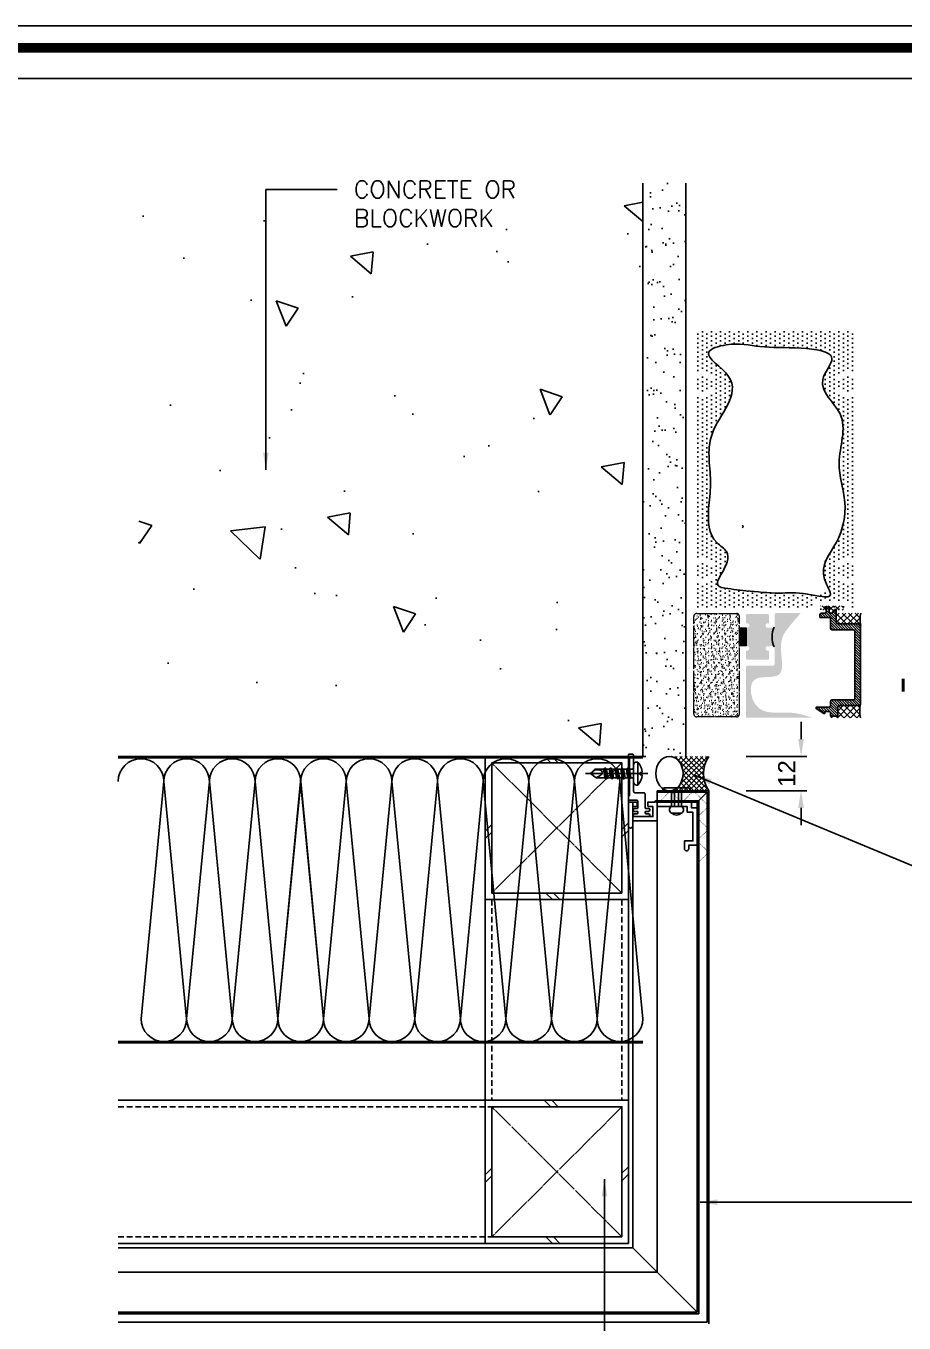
# Model space of a CAD drawing. Header units: millimetres. Extents: x 3549 to 7984, y 668 to 4080.
# Drawn here: x 6894.1 to 7200.5, y 2567.2 to 3019.9 of the extents above; entities that cross this region are included whole.
import ezdxf

# ---------------------------------------------------------------- set-up
doc = ezdxf.new("R2010")
doc.units = ezdxf.units.MM
for name, pattern in [('CENTER', [7.75, 7.25, -0.25, 0, -0.25]), ('HIDDEN', [0.375, 0.25, -0.125]), ('HIDDEN2', [1, 0.5, -0.5])]:
    doc.linetypes.add(name, pattern=pattern)
doc.layers.get('Defpoints').update_dxf_attribs({"color": 211})
for name, color, linetype in [('$0$AA-BORD-TEXT', 3, 'Continuous'), ('.1 text box', 7, 'Continuous'), ('2', 2, 'Continuous'), ('252', 252, 'Continuous'), ('3', 3, 'Continuous'), ('4', 4, 'Continuous'), ('6', 6, 'Continuous'), ('8', 8, 'Continuous'), ('ACCY', 5, 'Continuous'), ('BOARD', 55, 'Continuous'), ('Bolt', 1, 'Continuous'), ('Dims', 1, 'Continuous'), ('nt', 34, 'Continuous'), ('PI', 6, 'Continuous'), ('Structure', 6, 'Continuous'), ('TE 07', 7, 'Continuous'), ('TEXT', 2, 'Continuous')]:
    doc.layers.add(name, color=color, linetype=linetype)
doc.layers.add('1', color=1, linetype='CENTER', lineweight=5)
doc.layers.add('NT Panel', color=7, linetype='Continuous', true_color=0xbfff7f)
doc.layers.add('PANEL', color=9, linetype='Continuous', true_color=0x808080)
doc.styles.get("Standard").update_dxf_attribs({"font": 'arial.ttf'})
doc.styles.add('style1', font='simplex.shx')
doc.dimstyles.new('Telling', dxfattribs={"dimscale": 2, "dimtxt": 3, "dimasz": 3, "dimexe": 1, "dimexo": 3, "dimgap": 1, "dimtad": 1, "dimdec": 1, "dimrnd": 1, "dimdsep": 46, "dimtxsty": 'Standard', "dimcen": 3, "dimclrd": 1, "dimclre": 1, "dimclrt": 2, "dimadec": 0, "dimazin": 0, "dimtfac": 1, "dimtdec": 1, "dimtofl": 0, "dimtmove": 0, "dimatfit": 0, "dimfxl": 1, "dimtolj": 1, "dimtzin": 0, "dimlwe": -1, "dimarcsym": 0})
pattern_1 = [(135, (12081.6085, -33339.0254), (-1.122532015, -1.122532015), []), (225, (12081.6085, -33339.0254), (1.122532015, -1.122532015), [])]

# ---------------------------------------------------------------- blocks, each defined once
blk = doc.blocks.new('AL-TEMPLATE')
at = {"color": 9, "const_width": 2.5}
blk.add_lwpolyline([(1976.34, 1509.45), (2808.34, 1509.45), (2808.34, 927.05), (1976.34, 927.05)], close=True, dxfattribs=at)
at = {"layer": 'nt', "color": 254, "linetype": 'Continuous', "ltscale": 2}
blk.add_lwpolyline([(1972.34, 1515.25), (1972.34, 921.25), (2812.34, 921.25), (2812.34, 1515.25)], close=True, dxfattribs=at)
at = {"layer": 'TE 07'}
blk.add_lwpolyline([(1984.07, 1501.32), (2709.08, 1501.32), (2709.08, 935.18), (1984.07, 935.18)], close=True, dxfattribs=at)
blk = doc.blocks.new('*D14')
at = {"layer": 'Defpoints', "color": 0, "transparency": 16777216}
for p in [(7139.35, 2764.98), (7139.35, 2752.98), (7164.55, 2752.98)]:
    blk.add_point(p, dxfattribs=at)
at = {"layer": 'Dims', "color": 1, "lineweight": -2, "transparency": 16777216}
for p, q in [((7164.55, 2770.98), (7164.55, 2776.98)), ((7164.55, 2746.98), (7164.55, 2740.98))]:
    blk.add_line(p, q, dxfattribs=at)
at = {"layer": 'Dims', "color": 1, "transparency": 16777216}
for p, q in [((7145.35, 2764.98), (7166.55, 2764.98)), ((7145.35, 2752.98), (7166.55, 2752.98))]:
    blk.add_line(p, q, dxfattribs=at)
for points in [[(7163.55, 2770.98), (7165.55, 2770.98), (7164.55, 2764.98)], [(7163.55, 2746.98), (7165.55, 2746.98), (7164.55, 2752.98)]]:
    blk.add_solid(points, dxfattribs=at)
at = {"layer": 'Dims', "color": 2, "transparency": 16777216, "insert": (7159.54, 2758.98), "char_height": 6, "attachment_point": 5, "rotation": 90}
blk.add_mtext('\\A1;12', dxfattribs=at)
blk = doc.blocks.new('50')
at = {"color": 1, "linetype": 'CENTER'}
for p, q in [((-3.97, -22.7), (-49.37, 22.7)), ((-3.97, 22.7), (-49.37, -22.7))]:
    blk.add_line(p, q, dxfattribs=at)
at = {"layer": 'PI', "color": 9}
for p, q in [((-31.12, 25), (-28.82, 22.7)), ((-28.47, 25), (-26.17, 22.7)), ((-49.37, 1.24), (-51.67, -1.06)), ((-1.67, 1.82), (-3.97, -0.48)), ((-49.37, -1.41), (-51.67, -3.71)), ((-1.67, -0.83), (-3.97, -3.13)), ((-30.54, -22.7), (-28.24, -25)), ((-27.89, -22.7), (-25.59, -25))]:
    blk.add_line(p, q, dxfattribs=at)
at = {"layer": 'PI', "color": 4}
for points in [[(-1.67, -25), (-51.67, -25), (-51.67, 25), (-1.67, 25)], [(-3.97, -22.7), (-49.37, -22.7), (-49.37, 22.7), (-3.97, 22.7)]]:
    blk.add_lwpolyline(points, close=True, dxfattribs=at)
blk = doc.blocks.new('sandwitch-p')
at = {"layer": 'PANEL'}
for p, q in [((-402.14, 2613.74), (-394.18, 2696.5)), ((-394.18, 2696.5), (-386.22, 2613.74)), ((-386.22, 2613.74), (-378.27, 2696.5)), ((-378.27, 2696.5), (-370.31, 2613.74)), ((-370.31, 2613.74), (-362.35, 2696.5)), ((-362.35, 2696.5), (-354.39, 2613.74)), ((-354.39, 2613.74), (-346.43, 2696.5)), ((-346.43, 2696.5), (-338.48, 2613.74)), ((-338.48, 2613.74), (-330.52, 2696.5)), ((-330.52, 2696.5), (-322.56, 2613.74))]:
    blk.add_line(p, q, dxfattribs=at)
for points in [[(-322.56, 2705.28), (-410.1, 2705.28)], [(-322.56, 2704.78), (-410.1, 2704.78)], [(-322.56, 2605.78), (-410.1, 2605.78)], [(-322.56, 2605.28), (-410.1, 2605.28)]]:
    blk.add_lwpolyline(points, dxfattribs=at)
for centre, start, end in [((-402.14, 2696.5), 0, 180), ((-386.22, 2696.5), 0, 180), ((-370.31, 2696.5), 0, 180), ((-354.39, 2696.5), 0, 180), ((-338.48, 2696.5), 0, 180), ((-394.18, 2613.74), 180, 0), ((-378.27, 2613.74), 180, 0), ((-362.35, 2613.74), 180, 0), ((-346.43, 2613.74), 180, 0), ((-330.52, 2613.74), 180, 0)]:
    blk.add_arc(centre, 7.96, start, end, dxfattribs=at)
blk = doc.blocks.new('SLIDE-MOLD')
at = {"layer": '.1 text box', "color": 7, "ltscale": 0.8, "true_color": 0xffffff, "elevation": 0}
blk.add_lwpolyline([(27951.36, 11468.84), (27951.36, 11465.84), (27951.36, 11468.84), (27964.36, 11468.84), (27964.36, 11466.84), (27966.36, 11466.84), (27966.36, 11454.59), (27966.74, 11454.52, -0.679596), (27966.74, 11454.15), (27966.36, 11454.09), (27966.36, 11451.59), (27965.11, 11451.59, -0.414214), (27964.86, 11451.84), (27964.86, 11453.34), (27961.36, 11453.34), (27961.36, 11446.34), (27964.86, 11446.34), (27964.86, 11447.59, -0.414214), (27965.11, 11447.84), (27966.36, 11447.84), (27966.36, 11445.09, -0.414214), (27966.11, 11444.84), (27958.11, 11444.84, -1), (27958.11, 11446.34), (27959.86, 11446.34), (27959.86, 11454.59, -0.414214), (27960.11, 11454.84), (27964.86, 11454.84), (27964.86, 11465.34), (27962.86, 11465.34), (27962.86, 11467.34), (27952.86, 11467.34), (27952.86, 11464.34), (27950.11, 11464.34, -1), (27950.11, 11465.84), (27951.36, 11465.84)], format="xyb", dxfattribs=at)
blk.add_lwpolyline([(27982.86, 11444.84), (27981.86, 11444.84, -0.414214), (27981.61, 11445.09), (27981.61, 11445.14), (27968.61, 11445.14), (27968.61, 11445.09, -0.414214), (27968.36, 11444.84), (27967.36, 11444.84, -0.414214), (27967.11, 11445.09), (27967.11, 11447.64, 0.414214), (27966.61, 11448.14), (27964.41, 11448.14, 0.414214), (27964.16, 11447.89), (27964.16, 11446.94, -1), (27963.16, 11446.94), (27963.16, 11447.89, 0.414214), (27962.91, 11448.14), (27962.61, 11448.14, 0.414214), (27962.36, 11447.89), (27962.36, 11446.94, -1), (27961.36, 11446.94), (27961.36, 11451.84, -1), (27962.36, 11451.84), (27962.36, 11450.89, 0.414214), (27962.61, 11450.64), (27962.91, 11450.64, 0.414214), (27963.16, 11450.89), (27963.16, 11451.84, -1), (27964.16, 11451.84), (27964.16, 11450.89, 0.414214), (27964.41, 11450.64), (27969.12, 11450.64, -0.414214), (27969.62, 11450.14), (27969.62, 11447.14, 0.414214), (27970.12, 11446.64), (27976.06, 11446.64), (27976.36, 11446.34), (27976.66, 11446.64), (27982.61, 11446.64, -0.414214), (27983.11, 11446.14), (27983.11, 11445.09, -0.414214)], format="xyb", close=True, dxfattribs=at)
blk = doc.blocks.new('피스')
at = {"color": 1, "linetype": 'CENTER'}
for p, q in [((0, 4.99), (0, -16.77)), ((-0.5, 2.98), (-0.4, 2.3)), ((0.5, 2.98), (0.4, 2.3))]:
    blk.add_line(p, q, dxfattribs=at)
at = {"color": 6}
for p, q in [((-4, 1.5), (-4, 1)), ((-4, 1.5), (4, 1.5)), ((-3, 0), (3, 0)), ((-0.4, 2.3), (0.4, 2.3)), ((4, 1.5), (4, 1)), ((2, -1.5), (-2, -2)), ((-1.5, -1.5), (-2, -2)), ((-2, -2), (-1.5, -2.5)), ((-1.5, -3.5), (-2, -4)), ((2, -3.5), (-2, -4)), ((-2, -4), (-1.5, -4.5)), ((-1.5, -0.5), (-1.5, -1.5)), ((1.5, -1), (-1.5, -1.5)), ((1.5, -2), (-1.5, -2.5)), ((-1.5, -2.5), (-1.5, -3.5)), ((1.5, -3), (-1.5, -3.5)), ((1.5, -4), (-1.5, -4.5)), ((-1.5, -4.5), (-1.5, -5.5)), ((1.5, -0.5), (1.5, -1)), ((1.5, -1), (2, -1.5)), ((2, -1.5), (1.5, -2)), ((1.5, -2), (1.5, -3)), ((1.5, -3), (2, -3.5)), ((2, -3.5), (1.5, -4)), ((1.5, -4), (1.5, -5)), ((-1.5, -5.5), (-2, -6)), ((2, -5.5), (-2, -6)), ((-2, -6), (-1.5, -6.5)), ((-1.5, -7.5), (-2, -8)), ((2, -7.5), (-2, -8)), ((-2, -8), (-1.5, -8.5)), ((1.5, -5), (-1.5, -5.5)), ((1.5, -6), (-1.5, -6.5)), ((-1.5, -6.5), (-1.5, -7.5)), ((1.5, -7), (-1.5, -7.5)), ((1.5, -8), (-1.5, -8.5)), ((-1.5, -8.5), (-1.5, -9.5)), ((1.5, -9), (-1.5, -9.5)), ((1.5, -5), (2, -5.5)), ((2, -5.5), (1.5, -6)), ((1.5, -6), (1.5, -7)), ((1.5, -7), (2, -7.5)), ((2, -7.5), (1.5, -8)), ((1.5, -8), (1.5, -9)), ((1.5, -9), (2, -9.5)), ((-1.5, -9.5), (-2, -10)), ((2, -9.5), (-2, -10)), ((-2, -10), (-1.5, -10.5)), ((1.5, -10), (-1.5, -10.5)), ((-1.5, -10.5), (-1.5, -13.5)), ((0, -15), (-1.5, -13.5)), ((-1.27, -13.54), (-1.27, -11.97)), ((0, -15), (-1.27, -13.54)), ((0, -15), (1.5, -13.03)), ((1.5, -13.03), (0.6, -11.47)), ((2, -9.5), (1.5, -10)), ((1.5, -10), (1.5, -13.03))]:
    blk.add_line(p, q, dxfattribs=at)
for centre, radius, start, end in [((0, -3.08), 6.08, 94.7146, 131.1121), ((-3, 1), 1, 180, 270), ((-2, -0.5), 0.5, 0, 90), ((0, -3.08), 6.08, 48.8879, 85.2854), ((2, -0.5), 0.5, 90, 180), ((3, 1), 1, 270, 0), ((-0.27, -11.97), 1, 30.0863, 180)]:
    blk.add_arc(centre, radius, start, end, dxfattribs=at)
blk = doc.blocks.new('N-SCREW')
at = {"color": 6}
blk.add_blockref('피스', (17.25, -1.03), dxfattribs=at)

msp = doc.modelspace()

# ---------------------------------------------------------------- hatches: boundary and pattern name
at = {"layer": '$0$AA-BORD-TEXT'}
h = msp.add_hatch(dxfattribs=at)
h.set_pattern_fill('ANSI31', color=256, scale=0.2, angle=90, style=0)
h.set_pattern_definition([(135, (12081.60854, -33339.0254), (-0.449012806, -0.449012806), [])])
h.paths.add_polyline_path([(7185.35, 2810.68, 0.414213), (7184.85, 2811.18), (7177.35, 2811.18, -0.414213), (7176.85, 2811.68), (7176.85, 2816.28), (7176.35, 2816.28), (7175.35, 2814.98), (7174.85, 2814.98, -0.414214), (7174.35, 2815.48), (7174.35, 2816.68, 1), (7173.35, 2816.68), (7173.35, 2815.5, -0.426008), (7172.85, 2814.98), (7171.59, 2814.98, 0.37528), (7171.15, 2814.48), (7171.15, 2813.48), (7174.35, 2813.48, -0.414214), (7174.85, 2812.98), (7174.85, 2809.68, 0.414213), (7175.35, 2809.18), (7182.85, 2809.18, -0.414213), (7183.35, 2808.68), (7183.35, 2785.18, -0.414214), (7182.85, 2784.68), (7175.35, 2784.68, 0.414214), (7174.85, 2784.18), (7174.85, 2782.68, -0.414214), (7174.35, 2782.18), (7169.85, 2782.18), (7169.85, 2781.68), (7172.55, 2779.88), (7172.85, 2779.88), (7172.85, 2780.38, -0.414214), (7173.15, 2780.68), (7174.35, 2780.68, -0.414214), (7174.85, 2780.18), (7174.85, 2778.98), (7177.35, 2778.98), (7177.35, 2782.18, -0.414214), (7177.85, 2782.68), (7184.85, 2782.68, 0.414214), (7185.35, 2783.18)])
at = {"ltscale": 0.5}
h = msp.add_hatch(dxfattribs=at)
h.set_pattern_fill('AR-SAND', color=256, scale=5)
h.set_pattern_definition([(37.5, (-3187356.09, -139516.021), (-0.31496679, 9.634118845), [0, -7.6, 0, -8.5, 0, -8.125]), (7.5, (-3187356.09, -139516.021), (8.848883526, 14.110730326), [0, -4.1, 0, -6.85, 0, -2.625]), (327.5, (-3187362.24, -139516.021), (15.570709309, 0.028295268), [0, -2.5, 0, -9, 0, -11.75]), (317.5, (-3187362.24, -139516.021), (15.030633023, 4.388377825), [0, -1.25, 0, -5.9, 0, -6.75])])
h.paths.add_polyline_path([(7124.35, 2964.98), (7109.35, 2964.98), (7109.35, 2764.98), (7124.35, 2764.98)])
h = msp.add_hatch()
h.set_pattern_fill('ANSI37', color=6, scale=0.5, angle=90, style=0)
h.set_pattern_definition(pattern_1)
h.paths.add_polyline_path([(7177.85, 2814.98, -1), (7177.85, 2815.98), (7179.35, 2815.98), (7179.35, 2817.48), (7171.35, 2817.48), (7171.35, 2815.98), (7172.85, 2815.98, -0.402517), (7173.35, 2815.5), (7173.35, 2816.68, -1), (7174.35, 2816.68), (7174.35, 2815.48, 0.414214), (7174.85, 2814.98), (7175.35, 2814.98), (7176.35, 2816.28), (7176.85, 2816.28), (7176.85, 2811.68, 0.414213), (7177.35, 2811.18), (7184.85, 2811.18, -0.323396), (7185.33, 2810.84, -0.080089), (7185.35, 2814.98)])
h = msp.add_hatch()
h.set_pattern_fill('ANSI37', color=6, scale=0.5, angle=90, style=0)
h.set_pattern_definition(pattern_1)
h.paths.add_polyline_path([(7177.85, 2782.68, 0.414214), (7177.35, 2782.18), (7177.35, 2778.98), (7175.05, 2778.98), (7175.05, 2778.48), (7185.35, 2778.48, -0.133993), (7185.28, 2782.92, -0.26546), (7184.85, 2782.68)])
at = {"layer": '1'}
h = msp.add_hatch(dxfattribs=at)
h.set_pattern_fill('AR-SAND', color=256, angle=90, style=0)
h.set_pattern_definition([(127.5, (460550.1711, 30280.9828), (-1.926823769, -0.062993358), [0, -1.52, 0, -1.7, 0, -1.625]), (97.5, (460550.1711, 30280.9828), (-2.822146065, 1.769776705), [0, -0.82, 0, -1.37, 0, -0.525]), (57.5, (460550.1711, 30279.7528), (-0.0056590535, 3.114141862), [0, -0.5, 0, -1.8, 0, -2.35]), (47.5, (460550.1711, 30279.7528), (-0.877675565, 3.006126605), [0, -0.25, 0, -1.18, 0, -1.35])])
edge = h.paths.add_edge_path()
edge.add_arc((7142.04, 2813.83), 1, 360, 450)
edge.add_line((7142.04, 2814.83), (7128.15, 2814.83))
edge.add_arc((7128.15, 2813.83), 1, 90, 180)
edge.add_line((7127.15, 2813.83), (7127.15, 2779.77))
edge.add_arc((7128.15, 2779.77), 1, 180, 270)
edge.add_line((7128.15, 2778.77), (7142.04, 2778.77))
edge.add_arc((7142.04, 2779.77), 1, 270, 360)
edge.add_line((7143.04, 2779.77), (7143.04, 2813.83))
h = msp.add_hatch(dxfattribs=at)
h.set_pattern_fill('ANSI31', color=256, scale=3, angle=405, style=0)
h.set_pattern_definition([(90, (-454029.0987, 38282.7887), (0.375, 8e-17), [])])
h.paths.add_polyline_path([(7145.35, 2809.85), (7145.35, 2803.5), (7143.35, 2803.5), (7143.35, 2806.38), (7143.65, 2806.68), (7143.35, 2806.98), (7143.35, 2809.85)])
at = {"layer": '252'}
msp.add_hatch(color=256, dxfattribs=at).paths.add_polyline_path([(7152.9, 2811.38), (7153.35, 2811.38), (7153.35, 2814.18, 0.414214), (7152.85, 2814.68), (7145.85, 2814.68, 0.414214), (7145.35, 2814.18), (7145.35, 2811.38), (7145.8, 2811.38, -1), (7145.8, 2809.88), (7145.35, 2809.88), (7145.35, 2803.38), (7145.8, 2803.38, -1), (7145.8, 2801.88), (7145.35, 2801.88), (7145.35, 2799.18, 0.414214), (7145.85, 2798.68), (7152.85, 2798.68, 0.414214), (7153.35, 2799.18), (7153.35, 2801.88), (7152.9, 2801.88, -1), (7152.9, 2803.38), (7154.6, 2803.38, -0.198912), (7155.13, 2803.16, -0.200897), (7155.13, 2810.1, -0.198912), (7154.6, 2809.88), (7153.35, 2809.88), (7152.9, 2809.88, -1)])
at = {"layer": '6'}
h = msp.add_hatch(dxfattribs=at)
h.set_pattern_fill('DOTS', color=256, angle=90, style=0)
h.set_pattern_definition([(90, (20936.6106, -2466.0917), (-1.5875, 0.79375), [0, -1.5875])])
edge = h.paths.add_edge_path(flags=16)
edge.add_spline(control_points=[(7136.97, 2823.86), (7139.72, 2823.37), (7146.23, 2822.61), (7156.87, 2821.91), (7164.69, 2821.61), (7177.3, 2821.52), (7169.16, 2829.87), (7178.68, 2839.77), (7181.06, 2853.55), (7175.74, 2868.2), (7182.75, 2884.05), (7168.09, 2894.24), (7179.35, 2906), (7161.84, 2907.96), (7151.13, 2907.3), (7141.04, 2909.77), (7128.02, 2905.79), (7147.69, 2894.9), (7129.49, 2878.67), (7133.83, 2862.75), (7131.92, 2850.43), (7132.22, 2840.73), (7140.55, 2836.04), (7137.75, 2830.04), (7134.54, 2824.91), (7136.51, 2823.95), (7136.97, 2823.86)], knot_values=[0, 0, 0, 0, 8.363903, 20.005017, 29.990578, 38.123868, 42.18002, 55.775346, 69.953636, 83.874047, 101.000985, 114.398638, 122.462456, 133.741096, 148.243987, 159.952815, 166.607807, 177.571652, 198.479008, 216.031589, 224.605828, 236.724048, 241.361913, 249.492277, 253.598612, 255.01137, 255.01137, 255.01137, 255.01137], degree=3, periodic=0)
edge = h.paths.add_edge_path()
edge.add_arc((7180.55, 2818.68), 0.5, 360.0011, 450.002)
edge.add_line((7180.55, 2819.18), (7170.15, 2819.18))
edge.add_arc((7170.15, 2818.68), 0.5, 90.002, 180.0011)
edge.add_line((7169.65, 2818.68), (7169.65, 2817.18))
edge.add_arc((7169.15, 2817.18), 0.5, 270.0007, 360.0011, ccw=False)
edge.add_line((7169.15, 2816.68), (7127.05, 2816.68))
edge.add_line((7127.05, 2816.68), (7127.05, 2825.36))
edge.add_arc((7127.55, 2825.36), 0.5, 61.5631, 180, ccw=False)
edge.add_arc((7130.05, 2829.98), 4.75, 241.5631, 314.6744)
edge.add_arc((7132.69, 2827.31), 1, 314.6744, 494.6744)
edge.add_arc((7130.05, 2829.98), 2.75, 45.3234, 314.6744, ccw=False)
edge.add_arc((7132.69, 2832.65), 1, 225.3234, 360)
edge.add_line((7133.69, 2832.65), (7133.69, 2832.65))
edge.add_arc((7132.69, 2832.65), 1, 360.0006, 405.3234)
edge.add_arc((7130.05, 2829.98), 4.75, 405.3234, 478.4369)
edge.add_arc((7127.55, 2834.6), 0.5, 180, 298.4369, ccw=False)
edge.add_line((7127.05, 2834.6), (7127.05, 2890.36))
edge.add_arc((7127.55, 2890.36), 0.5, 61.5631, 180, ccw=False)
edge.add_arc((7130.05, 2894.98), 4.75, 241.5631, 314.6744)
edge.add_arc((7132.69, 2892.31), 1, 314.6744, 494.6744)
edge.add_arc((7130.05, 2894.98), 2.75, 45.3234, 314.6744, ccw=False)
edge.add_arc((7132.69, 2897.65), 1, 225.3234, 405.3234)
edge.add_arc((7130.05, 2894.98), 4.75, 405.3234, 478.4369)
edge.add_arc((7127.55, 2899.6), 0.5, 180, 298.4369, ccw=False)
edge.add_line((7127.05, 2899.6), (7127.05, 2913.28))
edge.add_line((7127.05, 2913.28), (7183.65, 2913.28))
edge.add_line((7183.65, 2913.28), (7183.65, 2899.6))
edge.add_arc((7183.15, 2899.6), 0.5, 241.5631, 360, ccw=False)
edge.add_arc((7180.65, 2894.98), 4.75, 421.5631, 494.6766)
edge.add_arc((7178.02, 2897.65), 1, 134.6766, 314.6766)
edge.add_arc((7180.65, 2894.98), 2.75, -134.6744, 134.6766, ccw=False)
edge.add_arc((7178.02, 2892.31), 1, 405.3256, 585.3256)
edge.add_arc((7180.65, 2894.98), 4.75, 225.3256, 298.4369)
edge.add_arc((7183.15, 2890.36), 0.5, 0, 118.4369, ccw=False)
edge.add_line((7183.65, 2890.36), (7183.65, 2834.6))
edge.add_arc((7183.15, 2834.6), 0.5, 241.5631, 360, ccw=False)
edge.add_arc((7180.65, 2829.98), 4.75, 421.5631, 494.6766)
edge.add_arc((7178.02, 2832.65), 1, 134.6766, 314.6766)
edge.add_arc((7180.65, 2829.98), 2.75, -134.6744, 134.6766, ccw=False)
edge.add_arc((7178.02, 2827.31), 1, 405.3256, 585.3256)
edge.add_arc((7180.65, 2829.98), 4.75, 225.3256, 298.4369)
edge.add_arc((7183.15, 2825.36), 0.5, 0, 118.4369, ccw=False)
edge.add_line((7183.65, 2825.36), (7183.65, 2817.18))
edge.add_arc((7183.15, 2817.18), 0.5, 270, 360, ccw=False)
edge.add_line((7183.15, 2816.68), (7181.55, 2816.68))
edge.add_arc((7181.55, 2817.18), 0.5, 180.0011, 270, ccw=False)
edge.add_line((7181.05, 2817.18), (7181.05, 2818.68))
edge = h.paths.add_edge_path()
edge.add_line((7171.35, 2815.98), (7173.35, 2815.98))
edge.add_line((7171.35, 2817.48), (7171.35, 2815.98))
edge.add_line((7179.35, 2817.48), (7171.35, 2817.48))
edge.add_line((7179.35, 2815.98), (7179.35, 2817.48))
edge.add_line((7177.35, 2815.98), (7179.35, 2815.98))
at = {"layer": '8'}
h = msp.add_hatch(dxfattribs=at)
h.set_pattern_fill('AR-SAND', color=256, scale=0.5, angle=90, style=0)
h.set_pattern_definition([(127.5, (464648.7288, 19171.32455), (-0.9634118845, -0.031496679), [0, -0.76, 0, -0.85, 0, -0.8125]), (97.5, (464648.7288, 19171.3245), (-1.4110730326, 0.8848883526), [0, -0.41, 0, -0.685, 0, -0.2625]), (57.5, (464648.7288, 19170.70955), (-0.0028295268, 1.5570709309), [0, -0.25, 0, -0.9, 0, -1.175]), (47.5, (464648.7288, 19170.7095), (-0.4388377825, 1.5030633023), [0, -0.125, 0, -0.59, 0, -0.675])])
edge = h.paths.add_edge_path()
edge.add_arc((7145.85, 2796.18), 0.5, 90, 180, ccw=False)
edge.add_line((7145.85, 2796.68), (7154.85, 2796.68))
edge.add_arc((7154.85, 2797.18), 0.5, 270, 360)
edge.add_line((7155.35, 2797.18), (7155.35, 2802.63))
edge.add_arc((7154.6, 2802.63), 0.75, 360, 450)
edge.add_line((7154.6, 2803.38), (7152.9, 2803.38))
edge.add_arc((7152.9, 2802.63), 0.75, 90, 270)
edge.add_line((7152.9, 2801.88), (7153.35, 2801.88))
edge.add_line((7153.35, 2801.88), (7153.35, 2799.18))
edge.add_arc((7152.85, 2799.18), 0.5, 270, 360, ccw=False)
edge.add_line((7152.85, 2798.68), (7145.85, 2798.68))
edge.add_arc((7145.85, 2799.18), 0.5, 180, 270, ccw=False)
edge.add_line((7145.35, 2799.18), (7145.35, 2801.88))
edge.add_line((7145.35, 2801.88), (7145.8, 2801.88))
edge.add_arc((7145.8, 2802.63), 0.75, 270, 450)
edge.add_line((7145.8, 2803.38), (7145.35, 2803.38))
edge.add_line((7145.35, 2803.38), (7145.35, 2809.88))
edge.add_line((7145.35, 2809.88), (7145.8, 2809.88))
edge.add_arc((7145.8, 2810.63), 0.75, 270, 450)
edge.add_line((7145.8, 2811.38), (7145.35, 2811.38))
edge.add_line((7145.35, 2811.38), (7145.35, 2814.18))
edge.add_arc((7145.85, 2814.18), 0.5, 90, 180, ccw=False)
edge.add_line((7145.85, 2814.68), (7152.85, 2814.68))
edge.add_arc((7152.85, 2814.18), 0.5, 0, 90, ccw=False)
edge.add_line((7153.35, 2814.18), (7153.35, 2811.38))
edge.add_line((7153.35, 2811.38), (7152.9, 2811.38))
edge.add_arc((7152.9, 2810.63), 0.75, 450, 630)
edge.add_line((7152.9, 2809.88), (7153.35, 2809.88))
edge.add_line((7153.35, 2809.88), (7154.6, 2809.88))
edge.add_arc((7154.6, 2810.63), 0.75, 270, 360)
edge.add_line((7155.35, 2810.63), (7155.35, 2814.48))
edge.add_arc((7155.85, 2814.48), 0.5, 90.0024, 180, ccw=False)
edge.add_line((7155.85, 2814.98), (7164.44, 2814.98))
edge.add_spline(control_points=[(7164.43, 2814.98), (7163.08, 2813.42), (7160.97, 2810.98), (7157.79, 2806.86), (7157.15, 2801.26), (7159.59, 2790.82), (7145.4, 2794.62), (7148.08, 2778.29), (7159.97, 2781.3), (7166.17, 2779.22), (7168.41, 2778.48)], knot_values=[0.006345, 0.006345, 0.006345, 0.006345, 6.244667, 9.750719, 15.185216, 23.6789, 32.504152, 41.489691, 54.23012, 61.388626, 61.388626, 61.388626, 61.388626], degree=3, periodic=0)
edge.add_line((7168.41, 2778.48), (7145.35, 2778.48))
edge.add_line((7145.35, 2778.48), (7145.35, 2796.18))
at = {"layer": 'BOARD'}
h = msp.add_hatch(dxfattribs=at)
h.set_pattern_fill('ANSI37', color=256, scale=0.4, angle=270, style=0)
h.set_pattern_definition([(315, (-23156.0383, 23658.9462), (0.898025557, 0.898025557), []), (45, (-23156.0383, 23658.9462), (-0.898025557, 0.898025557), [])])
edge = h.paths.add_edge_path()
edge.add_ellipse((7118.63, 2758.98), major_axis=(0, 6), ratio=0.793089, start_angle=180, end_angle=360)
edge.add_line((7118.63, 2764.98), (7132.35, 2764.98))
edge.add_arc((7141.32, 2758.98), 10.79, 506.2071, 573.7929)
edge.add_line((7132.35, 2752.98), (7118.63, 2752.98))
at = {"layer": 'Structure'}
h = msp.add_hatch(dxfattribs=at)
h.set_pattern_fill('AR-CONC', color=256, scale=0.5, angle=90, style=0)
h.set_pattern_definition([(140, (19966.56, 4874.385), (7.96954, 91.09233), [9.525, -104.775]), (85, (19966.56, 4874.385), (-95.5284, -17.6217), [7.62, -83.8203]), (190.45144, (19967.23, 4881.98), (-87.5589, 73.4706), [8.095, -89.0451]), (136.1842, (19941.16, 4874.39), (21.0212, 135.5395), [14.2875, -157.1625]), (186.6356, (19942.92, 4885.68), (-123.713, 118.7021), [12.1425, -133.5678]), (81.1842, (19941.16, 4874.39), (-123.713, 118.702), [11.43, -125.7299]), (111, (19947.51, 4887.085), (51.1326, 75.8072), [9.525, -104.775]), (56, (19947.51, 4887.085), (-92.094, 30.901), [7.62, -83.82]), (161.45145, (19951.77, 4893.4), (-40.9614, 106.7082), [8.095, -89.045]), (127.5, (19966.563, 4874.385), (-42.27752, 1.5443), [0, -82.804, 0, -85.09, 0, -84.1375]), (97.5, (19966.563, 4874.385), (-50.09029, 33.40983), [0, -48.514, 0, -80.899, 0, -32.0675]), (57.5, (19966.563, 4846.064), (2.86437, 67.7953), [0, -31.75, 0, -99.06, 0, -131.445]), (47.5, (19966.563, 4833.364), (-12.71325, 74.0646), [0, -41.275, 0, -65.786, 0, -93.345])])
h.paths.add_polyline_path([(6933.53, 2964.98), (6933.53, 2764.98), (7109.35, 2764.98), (7109.35, 2964.98)])

# ---------------------------------------------------------------- linework, layer by layer
at = {"layer": '$0$AA-BORD-TEXT', "elevation": 0}
msp.add_lwpolyline([(7175.35, 2784.68, 0.414214), (7174.85, 2784.18), (7174.85, 2782.68, -0.414214), (7174.35, 2782.18), (7169.85, 2782.18), (7169.85, 2781.68), (7172.55, 2779.88), (7172.85, 2779.88), (7172.85, 2780.38, -0.414214), (7173.15, 2780.68), (7174.35, 2780.68, -0.414214), (7174.85, 2780.18), (7174.85, 2778.98), (7177.35, 2778.98), (7177.35, 2782.18, -0.414214), (7177.85, 2782.68), (7184.85, 2782.68, 0.414214), (7185.35, 2783.18), (7185.35, 2810.68, 0.414213), (7184.85, 2811.18), (7177.35, 2811.18, -0.414213), (7176.85, 2811.68), (7176.85, 2816.28), (7176.35, 2816.28), (7175.35, 2814.98), (7174.85, 2814.98, -0.414214), (7174.35, 2815.48), (7174.35, 2816.68, 1), (7173.35, 2816.68), (7173.35, 2815.48, -0.414214), (7172.85, 2814.98), (7171.65, 2814.98, 0.414214), (7171.15, 2814.48), (7171.15, 2813.48), (7174.35, 2813.48, -0.414214), (7174.85, 2812.98), (7174.85, 2809.68, 0.414213), (7175.35, 2809.18), (7182.85, 2809.18, -0.414213), (7183.35, 2808.68), (7183.35, 2785.18, -0.414214), (7182.85, 2784.68)], format="xyb", close=True, dxfattribs=at)
at = {"color": 1, "ltscale": 0.5}
for p, q in [((7124.35, 2764.98, 0), (7124.35, 2964.98, 0)), ((7109.35, 2764.98, 0), (7109.35, 2864.98, 0))]:
    msp.add_line(p, q, dxfattribs=at)
at = {"color": 18, "linetype": 'HIDDEN2', "true_color": 0x000000}
msp.add_line((7104.35, 2753.48, 0), (7104.35, 2764.48, 0), dxfattribs=at)
at = {"color": 8, "elevation": 0}
msp.add_lwpolyline([(7110.35, 2764.98), (7040.35, 2764.98)], dxfattribs=at)
at = {"color": 6}
for centre, radius, start, end in [((7198.18, 2812.83, 0), 13, 170.4913, 189.5087), ((7193.46, 2780.83, 0), 8.45, 163.8405, 196.1541)]:
    msp.add_arc(centre, radius, start, end, dxfattribs=at)
at = {"layer": '1'}
for p, q in [((7127.15, 2779.77, 0), (7127.15, 2813.83, 0)), ((7128.15, 2814.83, 0), (7142.04, 2814.83, 0)), ((7143.04, 2779.77, 0), (7143.04, 2813.83, 0)), ((7142.04, 2778.77, 0), (7128.15, 2778.77, 0))]:
    msp.add_line(p, q, dxfattribs=at)
at = {"layer": '1', "elevation": 0}
msp.add_lwpolyline([(7145.35, 2809.85), (7145.35, 2803.5), (7143.35, 2803.5), (7143.35, 2806.38), (7143.65, 2806.68), (7143.35, 2806.98), (7143.35, 2809.85)], close=True, dxfattribs=at)
at = {"layer": '1'}
for centre, start, end in [((7128.15, 2813.83, 0), 90, 180), ((7142.04, 2813.83, 0), 0, 90), ((7128.15, 2779.77, 0), 180, 270), ((7142.04, 2779.77, 0), 270, 0)]:
    msp.add_arc(centre, 1, start, end, dxfattribs=at)
at = {"layer": '2'}
for p, q in [((7199.95, 2791.98, 0), (7199.95, 2787.67, 0)), ((7200.45, 2791.98, 0), (7200.45, 2787.67, 0))]:
    msp.add_line(p, q, dxfattribs=at)
at = {"layer": '3', "color": 4}
for p, q in [((7054.35, 2714.98, 0), (7054.35, 2644.98, 0)), ((7104.35, 2714.98, 0), (7104.35, 2644.98, 0)), ((6926.32, 2644.98, 0), (7059.35, 2644.98, 0)), ((6926.32, 2594.98, 0), (7059.35, 2594.98, 0))]:
    msp.add_line(p, q, dxfattribs=at)
at = {"layer": '3'}
msp.add_arc((7163.42, 2806.63, 0), 8.98, 157.2813, 202.7187, dxfattribs=at)
at = {"layer": '6', "start_tangent": (0.98405, -0.177894), "end_tangent": (0.98405, -0.177894)}
msp.add_spline([(7136.97, 2823.86, 0), (7145.27, 2822.79, 0), (7156.88, 2821.96, 0), (7166.86, 2821.63, 0), (7174.82, 2821.21, 0), (7172.75, 2826.77, 0), (7176.89, 2839.72, 0), (7179.83, 2853.59, 0), (7177.83, 2867.37, 0), (7178.17, 2884.49, 0), (7172.12, 2896.44, 0), (7175.35, 2903.83, 0), (7164.65, 2907.4, 0), (7150.16, 2908, 0), (7138.47, 2908.58, 0), (7132.33, 2906, 0), (7139.3, 2897.54, 0), (7133.49, 2877.45, 0), (7132.98, 2859.91, 0), (7132.32, 2851.36, 0), (7135.14, 2839.57, 0), (7138.54, 2836.42, 0), (7136.71, 2828.5, 0), (7135.72, 2824.51, 0), (7136.97, 2823.86, 0)], degree=3, dxfattribs=at)
at = {"layer": 'ACCY', "color": 11}
msp.add_arc((7143.89, 2845.21, 0), 0.462, 292.5, 67.5, dxfattribs=at)
at = {"layer": 'BOARD', "const_width": 0.125, "elevation": 0}
for points in [[(7129.64, 2750.27), (7129.42, 2750.51), (7129, 2750.91), (7128.67, 2751.32), (7128.29, 2751.72), (7127.95, 2752.01), (7127.63, 2752.21), (7127.32, 2752.32), (7127.03, 2752.35), (7126.73, 2752.32), (7126.43, 2752.21), (7126.1, 2752.01), (7125.76, 2751.72), (7125.38, 2751.32), (7125.05, 2750.91), (7124.64, 2750.51), (7124.26, 2750.11), (7123.91, 2749.82), (7123.59, 2749.62), (7123.29, 2749.51), (7122.99, 2749.48), (7122.7, 2749.51), (7122.39, 2749.62), (7122.07, 2749.82), (7121.73, 2750.11), (7121.35, 2750.51), (7120.93, 2750.91), (7120.6, 2751.32), (7120.23, 2751.72), (7119.88, 2752.01), (7119.56, 2752.21), (7119.26, 2752.32), (7118.96, 2752.35), (7118.66, 2752.32), (7118.36, 2752.21), (7118.04, 2752.01), (7117.69, 2751.72), (7117.32, 2751.32), (7116.99, 2750.91), (7116.57, 2750.51), (7116.19, 2750.11), (7115.85, 2749.82), (7115.53, 2749.62), (7115.22, 2749.51), (7114.93, 2749.48), (7114.63, 2749.51), (7114.33, 2749.62)], [(7129.19, 2728.41), (7129.48, 2728.76), (7129.89, 2729.14), (7130.28, 2729.55), (7130.69, 2729.88), (7131.09, 2730.26), (7131.39, 2730.6), (7131.58, 2730.92), (7131.69, 2731.23), (7131.73, 2731.53), (7131.69, 2731.82), (7131.58, 2732.13), (7131.39, 2732.45), (7131.09, 2732.79), (7130.69, 2733.17), (7130.28, 2733.5), (7129.89, 2733.91), (7129.48, 2734.29), (7129.19, 2734.64), (7129, 2734.96), (7128.89, 2735.26), (7128.85, 2735.56), (7128.89, 2735.85), (7129, 2736.16), (7129.19, 2736.48), (7129.48, 2736.82), (7129.89, 2737.2), (7130.28, 2737.62), (7130.69, 2737.95), (7131.09, 2738.33), (7131.39, 2738.67), (7131.58, 2738.99), (7131.69, 2739.3), (7131.73, 2739.59), (7131.69, 2739.89), (7131.58, 2740.19), (7131.39, 2740.51), (7131.09, 2740.86), (7130.69, 2741.24), (7130.28, 2741.57), (7129.89, 2741.98), (7129.48, 2742.36), (7129.19, 2742.7), (7129, 2743.02), (7128.89, 2743.33), (7128.85, 2743.62), (7128.89, 2743.92), (7129, 2744.23), (7129.19, 2744.55), (7129.48, 2744.89), (7129.89, 2745.27), (7130.28, 2745.68), (7130.69, 2746.01), (7131.09, 2746.39), (7131.39, 2746.74), (7131.58, 2747.06), (7131.69, 2747.36), (7131.73, 2747.66), (7131.69, 2747.95), (7131.58, 2748.26), (7131.39, 2748.58), (7131.09, 2748.92), (7130.69, 2749.3), (7130.28, 2749.63), (7129.89, 2750.05)]]:
    msp.add_lwpolyline(points, dxfattribs=at)
at = {"layer": 'BOARD'}
msp.add_arc((7141.32, 2758.98, 0), 10.79, 146.2071, 213.7929, dxfattribs=at)
msp.add_ellipse((7118.63, 2758.98, 0), major_axis=(0, 6), ratio=0.793089, dxfattribs=at)
at = {"layer": 'Bolt', "linetype": 'Continuous', "ltscale": 3}
for p, q in [((7116.2, 2752.98, 0), (7126, 2752.98, 0)), ((7119.35, 2747.48, 0), (7122.85, 2747.48, 0))]:
    msp.add_line(p, q, dxfattribs=at)
at = {"layer": 'Bolt'}
for p, q in [((7124.95, 2754.03, 0), (7117.25, 2754.03, 0)), ((7119.35, 2747.48, 0), (7119.35, 2752.98, 0)), ((7120.35, 2747.48, 0), (7120.35, 2752.98, 0)), ((7121.85, 2747.48, 0), (7121.85, 2752.98, 0)), ((7122.85, 2747.48, 0), (7122.85, 2752.98, 0)), ((7122.85, 2745.17, 0), (7119.35, 2745.17, 0))]:
    msp.add_line(p, q, dxfattribs=at)
for centre, radius, start, end in [((7117.25, 2752.98, 0), 1.05, 90, 180), ((7124.95, 2752.98, 0), 1.05, 0, 90), ((7119.95, 2746.32, 0), 1.3, 117.3471, 242.6529), ((7121.1, 2746.67, 0), 2.2, 223.0029, 316.9971), ((7122.25, 2746.32, 0), 1.3, 297.3471, 62.6529)]:
    msp.add_arc(centre, radius, start, end, dxfattribs=at)
at = {"layer": 'NT Panel', "color": 30, "true_color": 0xff7f00}
for p, q in [((7114.35, 2748.98, 0), (7114.35, 2752.98, 0)), ((7132.35, 2752.98, 0), (7114.35, 2752.98, 0)), ((7132.35, 2728.98, 0), (7132.35, 2752.98, 0)), ((7132.35, 2752.98, 0), (7132.35, 2566.98, 0)), ((7128.35, 2748.98, 0), (7114.35, 2748.98, 0)), ((7128.35, 2728.98, 0), (7128.35, 2748.98, 0)), ((7128.35, 2748.98, 0), (7128.35, 2570.98, 0)), ((7128.35, 2570.98, 0), (6926.32, 2570.98, 0))]:
    msp.add_line(p, q, dxfattribs=at)
at = {"layer": 'NT Panel', "color": 5, "true_color": 0x0000ff}
for p, q in [((7131.85, 2752.48, 0), (7114.35, 2752.48, 0)), ((7131.85, 2752.48, 0), (7128.35, 2748.98, 0)), ((7131.85, 2728.98, 0), (7131.85, 2752.48, 0)), ((7131.85, 2752.48, 0), (7131.85, 2567.48, 0)), ((7114.35, 2749.48, 0), (7128.85, 2749.48, 0)), ((7128.85, 2728.98, 0), (7128.85, 2749.48, 0)), ((7128.85, 2749.48, 0), (7128.85, 2570.48, 0)), ((7128.85, 2570.48, 0), (6926.32, 2570.48, 0)), ((7131.85, 2567.48, 0), (6926.32, 2567.48, 0))]:
    msp.add_line(p, q, dxfattribs=at)
at = {"layer": 'NT Panel', "color": 9}
for p, q in [((7105.85, 2748.98, 0), (7105.85, 2593.48, 0)), ((7114.35, 2748.98, 0), (7114.35, 2584.98, 0)), ((7105.85, 2593.48, 0), (6926.32, 2593.48, 0)), ((7105.85, 2593.48, 0), (7128.35, 2570.98, 0)), ((7114.35, 2584.98, 0), (6926.32, 2584.98, 0))]:
    msp.add_line(p, q, dxfattribs=at)
at = {"layer": 'PI', "color": 5, "linetype": 'HIDDEN', "ltscale": 8}
for p, q in [((7056.65, 2714.98, 0), (7056.65, 2644.98, 0)), ((7102.05, 2714.98, 0), (7102.05, 2644.98, 0)), ((6926.32, 2642.68, 0), (7059.35, 2642.68, 0)), ((6926.32, 2597.28, 0), (7059.35, 2597.28, 0))]:
    msp.add_line(p, q, dxfattribs=at)
at = {"layer": 'Structure'}
for p, q in [((7109.35, 2964.98, 0), (7109.35, 2764.98, 0)), ((7109.35, 2764.98, 0), (6933.53, 2764.98, 0))]:
    msp.add_line(p, q, dxfattribs=at)

# ---------------------------------------------------------------- block references
for p in [(7336.42, 59.69, 0), (7368.25, 59.69, 0), (7431.91, 59.69, 0)]:
    msp.add_blockref('sandwitch-p', p)
at = {"rotation": 270}
msp.add_blockref('N-SCREW', (7107.18, 2776.23, 0), dxfattribs=at)
at = {"layer": '4', "xscale": 1.32, "yscale": 1.32, "zscale": 1.32}
msp.add_blockref('AL-TEMPLATE', (4271.96, 1019.74), dxfattribs=at)
at = {"layer": '4'}
for p in [(7106.03, 2739.98, 0), (7106.03, 2619.98, 0)]:
    msp.add_blockref('50', p, dxfattribs=at)
at = {"layer": 'TEXT', "xscale": -1, "rotation": 270}
msp.add_blockref('SLIDE-MOLD', (-4340.49, -25217.38, 0), dxfattribs=at)

# ---------------------------------------------------------------- texts
at = {"layer": 'TEXT', "color": 2, "insert": (7008.57, 2965.81), "char_height": 6, "width": 126.1087, "attachment_point": 1, "style": 'style1'}
msp.add_mtext('CONCRETE OR \\PBLOCKWORK', dxfattribs=at)

# ---------------------------------------------------------------- dimensions: what is measured, and where the dimension line sits
at = {"layer": 'Dims'}
dim = msp.add_linear_dim(base=(7164.55, 2752.98, 0), p1=(7139.35, 2764.98, 0), p2=(7139.35, 2752.98, 0), angle=270, dimstyle='Telling', dxfattribs=at)
dim.commit()
dim.dimension.update_dxf_attribs({"geometry": '*D14', "text_midpoint": (7164.55, 2758.98, 0), "dimtype": 160})

# ---------------------------------------------------------------- leaders
for points in [[(6977.85, 2864.92), (6977.85, 2962.84), (7002.69, 2962.84)], [(7127.41, 2758.45), (7222.14, 2719), (7248.77, 2719)], [(7095.97, 2617.41), (7095.97, 2442.68), (7082.72, 2442.68)], [(7129.35, 2609.39), (7262.63, 2609.39)]]:
    msp.add_leader(points, dimstyle='Telling', override={"dimgap": 1, "dimtad": 0}, dxfattribs=at)

doc.saveas('drawing.dxf')
